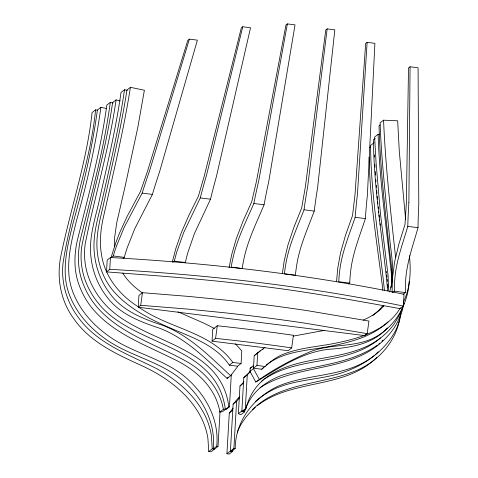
<?xml version="1.0" encoding="UTF-8"?>
<svg xmlns="http://www.w3.org/2000/svg" width="478" height="478" viewBox="0 0 478 478"><rect width="100%" height="100%" fill="white"/><g stroke="black" fill="none" stroke-linecap="round" stroke-linejoin="round"><path stroke-width="0.72" d="M408.881 202.815L410.07 66.783L418.077 67.786L418.794 204.052A175.868 51.642 87.7 0 0 418.023 227.671C412.944 245.68 406.312 263.545 405.547 282.432A43.97 12.912 87.7 0 0 405.35 292.554L403.085 294.334M388.566 290.469L388.094 275.579L380.506 214.132L376.096 163.052L374.638 137.025L378.122 134.288L379.604 134.306M220.047 411.164L218.016 446.404L214.532 449.141L213.242 448.92C215.381 428.712 207.542 408.576 194.821 393.095A93.234 87.181 51.8 0 0 179.136 377.656C156.198 359.964 126.258 354.927 103.206 337.325C88.555 326.617 76.211 312.271 69.561 295.255A63.389 59.266 51.8 0 1 65.522 278.238C63.813 259.482 68.683 240.978 73.134 222.933C83.369 185.823 92.236 148.24 97.392 110.059L100.876 107.323L106.463 108.494M213.242 448.92L216.725 446.183C218.864 425.97 211.025 405.834 198.304 390.359A93.234 87.181 51.8 0 0 182.62 374.919C159.682 357.227 129.741 352.184 106.69 334.582C92.039 323.875 79.695 309.529 73.044 292.518A63.389 59.266 51.8 0 1 69.005 275.495C67.296 256.746 72.166 238.235 76.617 220.191C86.853 183.086 95.719 145.503 100.876 107.323M336.566 281.5L337.653 268.791L340.509 252.922L345.6 235.051L352.555 215.494L355.011 194.57L365.67 43.486L367.122 42.345L374.895 43.319L367.385 195.126A173.896 48.929 -88.9 0 0 365.371 218.589C359.546 236.491 352.232 254.177 350.458 273.093A43.432 12.219 -88.9 0 0 349.729 283.096L348.593 283.992M409.168 281.363C407.991 307.007 391.787 332.186 367.044 340.748C348.844 346.92 328.87 344.471 310.867 351.467C291.502 359.599 272.795 369.715 255.784 382.047L249.97 371.364L250.149 368.263L253.633 365.527M106.504 271.874L107.186 260.074L110.436 257.517C208.976 263.019 307.336 274.252 404.03 294.293L403.348 306.087L400.098 308.645C352.178 300.035 304.217 291.174 255.802 285.563C206.221 279.11 156.306 275.788 106.504 271.874L109.755 269.317C208.294 274.814 306.655 286.053 403.348 306.087M109.755 269.317L110.436 257.517M138.262 307.24L138.943 295.44L142.432 292.691L189.39 296.485L225.538 300.094A538.598 131.211 3.3 0 1 307.826 310.736L368.92 321.061L367.212 333.668L364.75 335.604L138.262 307.24L140.723 305.305L187.681 309.093L223.835 312.702A538.598 131.211 3.3 0 1 306.117 323.343L367.212 333.668M212.047 341.161L212.728 329.366L217.293 325.769A538.204 131.115 3.3 0 1 293.384 335.305L291.688 347.9L288.138 350.697L212.047 341.161L215.59 338.37L217.293 325.769M120.241 100.894L116.07 99.908L112.587 102.645C105.698 151.281 91.388 198.394 81.762 246.433C79.724 260.665 82.091 275.388 88.627 288.198A76.605 71.628 51.8 0 0 99.209 304.313C134.551 347.183 217.143 344.178 225.365 409.562L225.963 409.538L229.446 406.802L231.31 374.388M232.917 449.9L232.714 451.357L229.231 454.1L226.936 453.753L229.285 413.016L233.18 408.087M374.16 355.596C346.269 377.895 308.196 372.81 276.971 386.732A93.234 87.181 51.8 0 0 259.739 398.049C244.945 410.453 235.272 429.035 235.194 448.495L231.716 451.238L230.414 451.13L233.121 404.143L239.574 396.537M230.414 451.13L233.897 448.388L236.604 401.406L239.729 397.523M114.708 246.714L114.589 237.787L116.698 222.915L125.236 185.888L137.784 127.578L144.38 90.24L130.41 87.325L126.927 90.061C120.922 129.353 111.392 167.981 102.973 206.795C100.075 219.073 96.932 231.466 96.885 244.168C96.992 261.072 102.388 278.208 113.465 291.168C130.034 310.12 153.534 320.941 176.268 330.591C195.735 338.585 217.173 346.903 229.356 365.18L237.602 366.208L241.085 363.471L241.808 350.942L235.552 343.921M246.206 407.286L244.419 411.946L240.936 414.689L238.391 413.703L239.986 386.009L243.977 381.737M263.282 379.938C254.481 387.377 248.488 397.768 245.907 408.959L242.424 411.695L241.838 411.528L243.792 377.644L250.024 371.675M241.838 411.528L245.322 408.792L247.275 374.901L250.526 371.579M259.267 379.305L253.454 368.622L254.2 355.674L260.325 350.816M400.373 307.844C387.066 330.376 359.707 338.251 335.675 343.15C318.378 346.67 300.375 347.572 283.801 354.067C275.209 357.185 268.558 363.453 261.723 369.231L253.477 368.197L256.961 365.461L257.684 352.931L264.949 347.369M367.122 42.345L357.478 193.883A173.538 48.248 -88 0 0 355.142 217.311C349.125 235.182 341.633 252.826 339.601 271.743A43.337 12.052 -88 0 0 338.729 281.721L349.729 283.096M282.361 273.595L284.177 261.018L287.876 245.244L293.833 227.468L301.666 208.008L305.305 187.233L325.763 29.983L327.161 28.883L334.833 29.845L317.595 187.776A172.767 46.109 -85.1 0 0 314.243 211.073C307.617 228.854 299.581 246.361 296.707 265.278A43.128 11.508 -85.1 0 0 295.398 275.179L284.404 273.804A43.092 11.347 -84.2 0 1 285.844 263.922C288.987 245.011 297.191 227.546 304.014 209.794A172.648 45.452 -84.2 0 1 307.689 186.54L327.161 28.883M95.558 109.832C90.539 161.917 71.079 211.121 63.108 262.577C60.82 281.745 66.406 301.331 77.848 316.795C96.568 343.353 128.528 354.443 156.336 368.484C176.89 379.663 195.819 395.76 205.875 417.3A67.978 63.562 51.8 0 1 211.396 435.643L212.238 448.794L208.755 451.537L207.906 438.38A67.978 63.562 51.8 0 0 202.391 420.043C190.818 395.318 167.886 377.99 143.723 366.584C118.383 354.981 91.029 343.031 74.365 319.537C60.969 301.857 56.452 278.71 60.658 257.074C70.433 208.772 86.865 161.803 92.075 112.569L95.558 109.832L97.655 110.245M140.723 305.305L142.432 292.691M390.974 287.858C393.125 274.701 390.908 261.358 389.247 248.285C384.862 207.566 380.094 166.804 379.042 125.828L380.201 124.913M399.978 316.741C396.949 339.936 379.968 359.522 359.187 369.285C324.353 385.131 281.369 381.247 252.354 409.658M127.279 90.312L124.483 89.756C119.273 126.969 110.358 163.518 102.208 200.163C98.815 214.61 94.369 229.016 93.963 243.959C93.652 261.574 99.083 279.319 109.803 293.361C122.344 310.963 143.221 318.874 162.92 325.44C189.623 335.58 210.027 356.755 230.629 375.72L237.578 366.632M110.299 102.358C104.079 148.491 91.758 193.417 80.609 238.51C77.37 253.382 77.37 269.234 83.035 283.538A75.811 70.881 51.8 0 0 91.907 300.501C114.069 331.869 153.014 342.893 185.111 360.681C203.837 370.701 219.641 387.873 223.369 409.311L219.886 412.048C215.703 387.084 195.167 369.082 173.215 358.888C143.245 343.849 108.572 331.81 88.424 303.243A75.811 70.881 51.8 0 1 79.551 286.28C73.893 271.976 73.887 256.124 77.131 241.253C88.275 196.159 100.595 151.227 106.815 105.1L110.299 102.358L113.089 102.961M130.41 87.325C123.485 131.552 112.796 175.079 103.063 218.745C100.535 230.617 99.406 242.938 101.563 254.965C104.867 277.001 119.906 295.338 138.417 306.882M116.07 99.908C109.181 148.544 94.871 195.657 85.239 243.696C83.208 257.923 85.574 272.651 92.105 285.462A76.605 71.628 51.8 0 0 102.692 301.576C138.034 344.441 220.627 341.435 228.848 406.82L225.365 409.562M229.093 267.596L231.734 254.445L236.251 238.779L243.045 221.111L251.721 201.752L256.501 181.12L285.964 24.999L287.362 23.9L295.034 24.862L268.726 181.658A172.648 43.456 -81.5 0 0 264.071 204.787C256.668 222.461 247.945 239.795 243.989 258.682A43.092 10.845 -81.5 0 0 242.131 268.511L231.137 267.13A43.128 10.689 -80.6 0 1 233.133 257.319C237.351 238.444 246.242 221.153 253.842 203.509A172.767 42.817 -80.6 0 1 258.813 180.415L287.362 23.9M400.964 313.46L400.343 316.998A63.389 59.266 51.8 0 1 394.41 332.766C383.804 351.115 365.515 364.23 345.833 371.424C322.411 380.225 296.211 378.57 273.488 389.474A93.234 87.181 51.8 0 0 256.262 400.791L255.24 401.741M403.928 303.632L401.759 312.349L397.14 322.877A75.811 70.881 51.8 0 1 386.451 337.396C353.254 373.193 298.756 362.754 260.074 387.658M172.253 262.267L175.838 248.494L181.204 232.941L188.858 215.393L198.394 196.189L204.351 175.701L241.312 27.909L242.758 26.768L250.538 27.742L216.492 176.227A173.538 40.791 -77.8 0 0 210.499 199.195L194.385 233.676L187.806 252.731A43.337 10.187 -77.8 0 0 185.362 262.512L174.368 261.137L173.233 262.028M242.758 26.768L206.586 174.984A173.896 40.164 -77 0 0 200.27 197.91L183.767 232.344L176.95 251.362A43.432 10.032 -77 0 0 174.368 261.137M389.54 291.921C394.93 275.961 392.026 258.843 390.102 242.573C386.326 202.738 381.516 162.95 380.082 122.936L383.565 120.193L397.666 120.797L399.321 151.693L405.613 219.265M408.881 202.815A175.277 50.937 88.6 0 0 407.794 226.393C402.518 244.372 395.712 262.189 394.691 281.088A43.809 12.733 88.6 0 0 394.356 291.174L392.653 292.512M189.378 39.142L149.716 170.353A175.868 37.75 -73.6 0 0 142.157 193.124L124.172 227.367L116.423 246.218A43.97 9.435 -73.6 0 0 113.286 255.975L111.016 257.756L115.574 243.374L119.482 233.192L126.999 216.701L140.502 191.427L147.559 171.076L187.806 40.379L189.378 39.142L197.384 40.146L159.628 171.596A175.277 38.371 -74.5 0 0 152.386 194.403L134.784 228.693L127.273 247.592A43.809 9.59 -74.5 0 0 124.28 257.349L123.145 258.24M403.874 303.673L400.349 313.395L394.583 323.343A76.605 71.628 51.8 0 1 382.298 336.596C347.494 365.037 295.404 351.545 261.376 381.462M403.259 302.454C410.357 288.013 411.11 271.42 409.419 255.676M246.463 406.617C253.477 389.319 270.213 378.289 287.696 373.533C317.768 364.953 351.073 363.513 377.471 345.116M124.483 89.756L121 92.499C115.79 129.711 106.875 166.26 98.725 202.899C95.331 217.347 90.892 231.752 90.479 246.702C90.169 264.31 95.6 282.056 106.319 296.097C118.861 313.699 139.737 321.616 159.437 328.177C186.145 338.316 206.544 359.498 227.146 378.462L228.012 377.327M382.406 306.141L379.46 309.72L372.625 315.659M383.87 305.86C378.415 312.307 370.958 316.699 363.292 320.039M387.294 327.908C372.565 344.704 349.275 347.882 328.272 349.322C301.415 352.495 278.333 368.341 255.784 382.047M375.69 354.246L378.235 351.802M255.288 407.358L250.424 412.006L246.212 416.846L242.597 421.901A67.978 63.562 51.8 0 0 237.285 432.118M378.761 344.1L379.813 343.108M381.916 341.125L382.968 340.133M261.723 369.231L263.725 367.355M376.807 357.413C344.459 389.588 292.476 378.445 257.307 405.685M388.034 321.867C372.9 336.124 352.035 341.806 332.192 345.893C310.025 350.655 284.834 350.243 266.264 365.078M410.07 66.783L408.505 68.019L406.348 203.491L404.986 224.552L398.855 244.186L394.559 262.129L392.492 278.088L392.085 292.285M375.176 138.381L373.432 139.749C373.862 190.435 383.087 240.41 387.676 290.708M374.077 142.725L370.593 145.467C370.85 194.241 379.52 242.346 384.461 290.714M369.524 147.798L370.689 146.889M229.356 365.18L232.84 362.438L241.085 363.471M254.2 355.674L257.684 352.931M227.146 378.462L230.629 375.72M249.97 371.364L253.454 368.622M243.792 377.644L247.275 374.901M239.986 386.009L243.469 383.266M225.413 409.431L222.509 411.713L219.886 412.048M233.121 404.143L236.604 401.406M229.285 413.016L232.768 410.279M238.391 413.703L241.874 410.96M382.747 306.464L383.744 305.675M226.936 453.753L230.42 451.011L232.714 451.357M250.149 368.263L251.984 367.098M264.543 379.036C298.858 355.65 346.108 366.052 378.821 339.332A76.605 71.628 51.8 0 0 380.446 337.946M262.159 349.675L263.384 348.91M293.396 336.088L324.156 330.423M223.369 409.311L225.335 409.06M228.848 406.82L229.446 406.802M233.897 448.388L235.194 448.495M212.238 448.794L214.544 449.021L211.061 451.764L208.755 451.537M253.842 203.509L264.071 204.787M304.014 209.794L314.243 211.073M200.27 197.91L210.499 199.195M355.142 217.311L365.371 218.589M142.157 193.124L152.392 194.403M407.794 226.393L418.023 227.671M113.286 255.975L124.28 257.349M394.356 291.174L405.35 292.554M256.961 365.461L265.206 366.489M216.725 446.183L218.016 446.404M245.322 408.792L245.907 408.959M242.507 411.211L244.419 411.946M177.977 311.841L203.897 323.152L214.293 328.422M138.99 307.288C168.459 328.631 210.607 331.463 232.84 362.438M142.109 292.733C134.665 287.356 127.59 281.106 122.822 273.165M380.034 223.68L380.225 225.15M395.575 257.134C390.681 211.581 385.477 165.991 383.565 120.193M386.338 271.295L386.499 272.741M386.738 274.904L386.977 277.067M387.216 279.23L387.455 281.393M377.614 201.286L377.841 203.449M378.218 207.052L378.367 208.498M378.672 211.378L378.821 212.818M379.048 214.981L379.275 217.143M379.502 219.306L379.651 220.746M375.774 179.453L375.953 181.64M376.252 185.285L376.431 187.472M376.67 190.381L376.909 193.297M377.148 196.213L377.387 199.123M382.824 290.218L382.711 288.742C377.375 244.945 369.799 201.268 369.124 157.041M387.688 284.308L387.891 287.242M392.115 280.95C387.138 232.111 379.604 183.456 378.122 134.288M374.842 164.318L375.009 167.192M375.26 171.512L375.469 175.109M374.441 154.962L374.507 157.119M215.59 338.37A538.204 131.115 3.3 0 1 291.688 347.9"/></g></svg>
